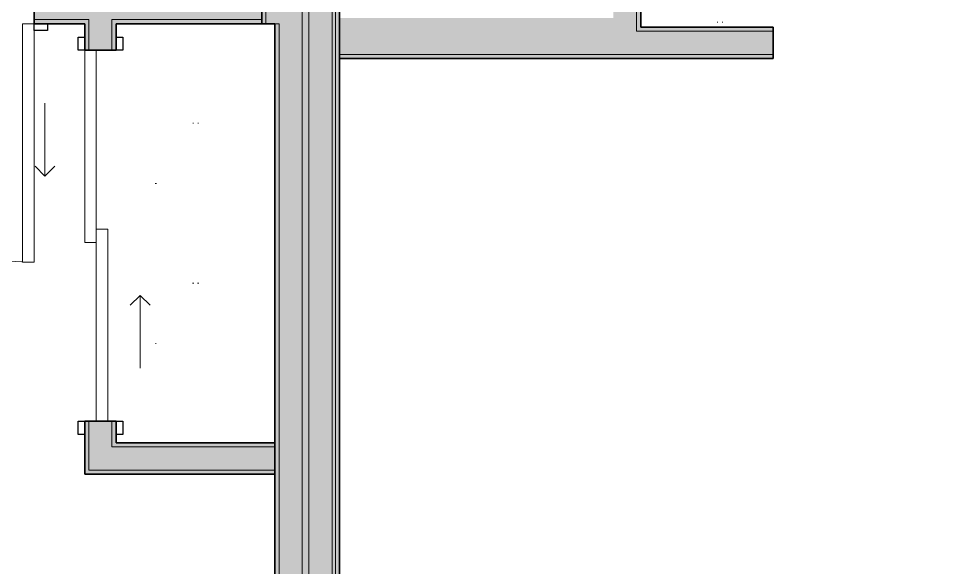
# Model space of a CAD drawing. Header units: inches. Extents: x 6 to 8416, y -388 to 6104.
# Drawn here: x 5889.5 to 6031.4, y 49.9 to 132.7 of the extents above; entities that cross this region are included whole.
import ezdxf

# ---------------------------------------------------------------- set-up
doc = ezdxf.new("R2010")
doc.units = ezdxf.units.IN
doc.header["$MEASUREMENT"] = 0
doc.linetypes.add('Dot 1_16_', pattern=[24, 0, -24])
for name, color, linetype, lineweight in [('A-DOOR', 31, 'Continuous', 18), ('A-DOOR-FRAM', 31, 'Continuous', 25), ('A-ROOM', 32, 'Continuous', 13), ('A-WALL', 113, 'Continuous', 25), ('A-WALL-PATT', 111, 'Continuous', 35), ('I-WALL', 2, 'Continuous', 25), ('Q-CASE', 31, 'Continuous', 18)]:
    doc.layers.add(name, color=color, linetype=linetype, lineweight=lineweight)

# ---------------------------------------------------------------- blocks, each defined once
blk = doc.blocks.new('Unit-Double-Sliding-Flush-ICC ADA-AM - 56_ x 84_-FG-NR __U-S2 _ SLIDING CLOSET_-5466164-LEVEL 3 - PLAN Copy 1 Copy 1')
at = {"layer": 'A-DOOR', "lineweight": 9}
for p, q in [((10.5, 2.5), (9, 1)), ((9, 1), (10.5, -0.5)), ((20, 1), (9, 1)), ((-1, -3.875), (-1, -5.625)), ((-1, -3.875), (28, -3.875)), ((28, -3.875), (28, -5.625)), ((-28, -7.375), (-28, -5.625)), ((-28, -5.625), (-1, -5.625)), ((-1, -5.625), (1, -5.625)), ((1, -5.625), (-1, -5.625)), ((1, -7.375), (1, -5.625)), ((28, -5.625), (1, -5.625)), ((1, -7.375), (-28, -7.375)), ((-9, -13.375), (-10.5, -11.875)), ((-20, -13.375), (-9, -13.375)), ((-10.5, -14.875), (-9, -13.375))]:
    blk.add_line(p, q, dxfattribs=at)
at = {"layer": 'A-DOOR'}
for p, q in [((-1, -3.875), (28, -3.875)), ((-1, -5.625), (-1, -3.875)), ((28, -3.875), (28, -5.625)), ((-28, -5.625), (1, -5.625)), ((-28, -7.375), (-28, -5.625)), ((28, -5.625), (-1, -5.625)), ((1, -5.625), (1, -7.375)), ((1, -7.375), (-28, -7.375))]:
    blk.add_line(p, q, dxfattribs=at)
at = {"layer": 'A-DOOR-FRAM'}
for p, q in [((-30, -1.625), (-28, -1.625)), ((-30, -2.625), (-30, -1.625)), ((-28, -2.625), (-30, -2.625)), ((-28, -1.625), (-28, -2.625)), ((28, -1.625), (30, -1.625)), ((28, -2.625), (28, -1.625)), ((30, -2.625), (28, -2.625)), ((30, -1.625), (30, -2.625)), ((-30, -7.375), (-28, -7.375)), ((-30, -8.375), (-30, -7.375)), ((-28, -8.375), (-30, -8.375)), ((-28, -7.375), (-28, -8.375)), ((28, -7.375), (30, -7.375)), ((28, -8.375), (28, -7.375)), ((30, -8.375), (28, -8.375)), ((30, -7.375), (30, -8.375))]:
    blk.add_line(p, q, dxfattribs=at)
at = {"layer": 'A-DOOR-FRAM', "lineweight": 18}
for p, q in [((-30, -2.625), (-30, -1.625)), ((-30, -1.625), (-28, -1.625)), ((-28, -2.625), (-30, -2.625)), ((-28, -2.625), (-28, -1.625)), ((28, -2.625), (28, -1.625)), ((28, -1.625), (30, -1.625)), ((30, -2.625), (28, -2.625)), ((30, -2.625), (30, -1.625)), ((-30, -8.375), (-30, -7.375)), ((-30, -7.375), (-28, -7.375)), ((-28, -8.375), (-30, -8.375)), ((-28, -8.375), (-28, -7.375)), ((28, -8.375), (28, -7.375)), ((28, -7.375), (30, -7.375)), ((30, -8.375), (28, -8.375)), ((30, -8.375), (30, -7.375))]:
    blk.add_line(p, q, dxfattribs=at)
blk = doc.blocks.new('CW Closet Shelf-AM - CW Closet Shelf-AM-8361946-LEVEL 3 - PLAN Copy 1 Copy 1')
at = {"layer": 'Q-CASE', "linetype": 'Dot 1_16_', "lineweight": 9}
for p, q in [((32.36, 42), (-30.89, 42)), ((-30.89, 42), (-30.89, 24)), ((32.36, 24), (32.36, 42)), ((-30.89, 36.37), (32.36, 36.37)), ((-30.89, 35.62), (32.36, 35.62)), ((-30.89, 24), (32.36, 24))]:
    blk.add_line(p, q, dxfattribs=at)
blk = doc.blocks.new('Unit-Single-Flush-ICC ADA-AM - 36_ x 84_-NR _U-BE _ BED_-6492530-LEVEL 3 - PLAN Copy 1 Copy 1')
at = {"layer": 'A-DOOR'}
for p, q in [((16.25, -2.38), (18, -2.38)), ((16.25, -2.38), (16.25, -38.38)), ((18, -2.38), (18, -38.38)), ((16.25, -38.38), (18, -38.38))]:
    blk.add_line(p, q, dxfattribs=at)
at = {"layer": 'A-DOOR', "lineweight": 9}
blk.add_arc((18, -2.38), 36, 180, 270, dxfattribs=at)
at = {"layer": 'A-DOOR-FRAM'}
for p, q in [((-20, 2.38), (-20, 3.38)), ((-20, 3.38), (-18, 3.38)), ((-18, 3.38), (-18, 2.38)), ((18, 2.38), (18, 3.38)), ((18, 3.38), (20, 3.38)), ((20, 3.38), (20, 2.38)), ((-18, 2.38), (-20, 2.38)), ((20, 2.38), (18, 2.38)), ((-20, -2.38), (-18, -2.38)), ((-20, -3.37), (-20, -2.38)), ((-18, -2.38), (-18, -3.37)), ((18, -2.38), (20, -2.38)), ((18, -3.37), (18, -2.38)), ((20, -2.38), (20, -3.37)), ((-18, -3.37), (-20, -3.37)), ((20, -3.37), (18, -3.37))]:
    blk.add_line(p, q, dxfattribs=at)
at = {"layer": 'A-DOOR-FRAM', "lineweight": 18}
for p, q in [((-20, 3.38), (-18, 3.38)), ((-20, 3.38), (-20, 2.38)), ((-18, 3.38), (-18, 2.38)), ((18, 3.38), (20, 3.38)), ((18, 3.38), (18, 2.38)), ((20, 3.38), (20, 2.38)), ((-18, 2.38), (-20, 2.38)), ((20, 2.38), (18, 2.38)), ((-20, -3.37), (-20, -2.38)), ((-20, -2.38), (-18, -2.38)), ((-18, -3.37), (-18, -2.38)), ((18, -3.37), (18, -2.38)), ((18, -2.38), (20, -2.38)), ((20, -3.37), (20, -2.38)), ((-18, -3.37), (-20, -3.37)), ((20, -3.37), (18, -3.37))]:
    blk.add_line(p, q, dxfattribs=at)
blk = doc.blocks.new('CW Closet Shelf-AM - CW Closet Shelf-AM-6060975-LEVEL 3 - PLAN Copy 1 Copy 1')
at = {"layer": 'Q-CASE', "linetype": 'Dot 1_16_', "lineweight": 9}
for p, q in [((25.24, 42), (-23.76, 42)), ((-23.76, 42), (-23.76, 24)), ((25.24, 24), (25.24, 42)), ((-23.76, 36.37), (25.24, 36.37)), ((-23.76, 35.62), (25.24, 35.62)), ((-23.76, 24), (25.24, 24))]:
    blk.add_line(p, q, dxfattribs=at)

msp = doc.modelspace()

# ---------------------------------------------------------------- hatches: boundary and pattern name
at = {"layer": 'A-WALL-PATT'}
for points in [[(5937.29033733, 131.93577679), (5937.29033733, 262.56077679), (5936.79033733, 262.56077679), (5936.79033733, 131.93577679)], [(5926.79033733, 131.93577679), (5926.79033733, 262.06077679), (5926.16533733, 262.06077679), (5926.16533733, 131.93577679)], [(5928.16533733, -23.18922321), (5928.79033733, -23.18922321), (5928.79033733, 131.93577679), (5928.16533733, 131.93577679), (5928.16533733, 16.20356081)], [(5937.29033733, -23.18922321), (5937.29033733, 131.93577679), (5936.79033733, 131.93577679), (5936.79033733, -23.18922321)]]:
    msp.add_hatch(color=10, dxfattribs=at).paths.add_polyline_path(points)
at = {"layer": 'A-WALL-PATT', "lineweight": 25}
h = msp.add_hatch(color=10, dxfattribs=at)
h.paths.add_polyline_path([(5937.91533733, 131.93577679), (5937.76089718, 229.43577679), (5937.29033733, 229.43577679), (5937.29033733, 131.93577679)])
h.paths.add_polyline_path([(5937.29033733, 261.43577679), (5937.91533733, 261.43577679), (5937.91533733, 262.06077679), (5937.29033733, 262.06077679)])
at = {"layer": 'A-WALL-PATT', "transparency": 33554560}
for points in [[(5982.79033733, 131.43577679), (5983.41533733, 131.43577679), (5983.41533733, 180.43577679), (5982.79033733, 180.43577679), (5982.79033733, 134.29406081)], [(5981.04033733, 126.68577679), (5981.04033733, 127.31077679), (5937.91533733, 127.31077679), (5937.91533733, 126.68577679), (5961.91553685, 126.68577679)], [(6003.41533733, 126.68577679), (6003.41533733, 127.31077679), (5981.04033733, 127.31077679), (5981.04033733, 126.68577679)], [(5928.16533733, 63.93577679), (5928.16533733, 64.56077679), (5899.41533733, 64.56077679), (5899.41533733, 63.93577679)]]:
    msp.add_hatch(color=10, dxfattribs=at).paths.add_polyline_path(points)
at = {"layer": 'A-WALL-PATT', "lineweight": 25, "transparency": 33554560}
h = msp.add_hatch(color=10, dxfattribs=at)
h.paths.add_polyline_path([(5926.16533733, 131.93577679), (5926.16533733, 132.56077679), (5903.54033733, 132.56077679), (5903.54033733, 131.93577679), (5904.16533733, 131.93577679)])
h.paths.add_polyline_path([(5900.04033733, 131.93577679), (5900.04033733, 132.56077679), (5891.79033733, 132.56077679), (5891.79033733, 131.93577679), (5899.41533733, 131.93577679)])
h.paths.add_polyline_path([(5855.79033733, 131.93577679), (5855.79033733, 132.56077679), (5827.29033733, 132.56077679), (5827.29033733, 131.93577679), (5827.91533733, 131.93577679)])
h.paths.add_polyline_path([(5821.16533733, 131.93577679), (5821.79033733, 131.93577679), (5821.79033733, 132.56077679), (5794.16533733, 132.56077679), (5794.16533733, 131.93577679)])
h.paths.add_polyline_path([(5758.16533733, 131.93577679), (5758.16533733, 132.56077679), (5751.04033733, 132.56077679), (5751.04033733, 131.93577679), (5751.66533733, 131.93577679)])
h.paths.add_polyline_path([(5747.54033733, 131.93577679), (5747.54033733, 132.56077679), (5722.29033733, 132.56077679), (5722.29033733, 131.93577679), (5746.91533733, 131.93577679)])
at = {"layer": 'A-WALL-PATT', "transparency": 33554560}
h = msp.add_hatch(color=10, dxfattribs=at)
h.paths.add_polyline_path([(5899.41533733, 64.56077679), (5900.04033733, 64.56077679), (5900.04033733, 71.93577679), (5899.41533733, 71.93577679), (5899.41533733, 68.68577679)])
h.paths.add_polyline_path([(5900.04033733, 127.93577679), (5900.04033733, 131.93577679), (5899.41533733, 131.93577679), (5899.41533733, 127.93577679)])
at = {"layer": 'A-WALL-PATT', "lineweight": 25, "transparency": 33554560}
h = msp.add_hatch(color=10, dxfattribs=at)
h.paths.add_polyline_path([(5903.54033733, 68.68577679), (5904.16533733, 68.68577679), (5904.16533733, 71.93577679), (5903.54033733, 71.93577679)])
h.paths.add_polyline_path([(5904.16533733, 127.93577679), (5904.16533733, 131.93577679), (5903.54033733, 131.93577679), (5903.54033733, 127.93577679)])
at = {"layer": 'A-WALL-PATT', "lineweight": 25}
msp.add_hatch(color=10, dxfattribs=at).paths.add_polyline_path([(5937.91533733, -23.18922321), (5937.91533733, 131.93577679), (5937.29033733, 131.93577679), (5937.29033733, -23.18922321)])
at = {"layer": 'A-WALL-PATT', "lineweight": 25, "transparency": 33554560}
for points in [[(6003.41533733, 130.81077679), (6003.41533733, 131.43577679), (5982.79033733, 131.43577679), (5982.79033733, 130.81077679)], [(5928.16533733, 68.06077679), (5928.16533733, 68.68577679), (5903.54033733, 68.68577679), (5903.54033733, 68.06077679)]]:
    msp.add_hatch(color=10, dxfattribs=at).paths.add_polyline_path(points)
at = {"layer": 'I-WALL'}
for points in [[(5926.79033733, 131.93577679), (5932.29033733, 131.93577679), (5932.29033733, 262.56077679), (5926.79033733, 262.56077679), (5926.79033733, 134.29406081)], [(5933.29033733, 131.93577679), (5933.29033733, 262.56077679), (5932.29033733, 262.56077679), (5932.29033733, 131.93577679)], [(5936.79033733, 131.93577679), (5936.79033733, 262.56077679), (5933.29033733, 262.56077679), (5933.29033733, 131.93577679)], [(5932.29033733, -23.18922321), (5932.29033733, 131.93577679), (5928.79033733, 131.93577679), (5928.79033733, -23.18922321)], [(5933.29033733, -23.18922321), (5933.29033733, 131.93577679), (5932.29033733, 131.93577679), (5932.29033733, -23.18922321)], [(5936.79033733, -23.18922321), (5936.79033733, 131.93577679), (5933.29033733, 131.93577679), (5933.29033733, -23.18922321)]]:
    msp.add_hatch(color=10, dxfattribs=at).paths.add_polyline_path(points)
at = {"layer": 'I-WALL', "transparency": 33554560}
for points in [[(5981.04033733, 130.81077679), (5982.79033733, 130.81077679), (5982.79033733, 181.06077679), (5979.29033733, 181.06077679), (5979.29033733, 130.81077679)], [(5961.91553685, 127.31077679), (5981.04033733, 127.31077679), (5981.04033733, 130.81077679), (5979.29033733, 130.81077679), (5979.29033733, 132.81077679), (5937.91533733, 132.81077679), (5937.91533733, 127.31077679)], [(6003.41533733, 127.31077679), (6003.41533733, 130.81077679), (5981.04033733, 130.81077679), (5981.04033733, 127.31077679)], [(5928.16533733, 64.56077679), (5928.16533733, 68.06077679), (5900.04033733, 68.06077679), (5900.04033733, 64.56077679)]]:
    msp.add_hatch(color=10, dxfattribs=at).paths.add_polyline_path(points)
h = msp.add_hatch(color=10, dxfattribs=at)
h.paths.add_polyline_path([(5926.16533733, 132.56077679), (5926.16533733, 136.06077679), (5891.79033733, 136.06077679), (5891.79033733, 132.56077679), (5903.54033733, 132.56077679)])
h.paths.add_polyline_path([(5855.79033733, 132.56077679), (5855.79033733, 136.06077679), (5794.16533733, 136.06077679), (5794.16533733, 132.56077679), (5827.29033733, 132.56077679)])
h.paths.add_polyline_path([(5758.16533733, 132.56077679), (5758.16533733, 136.06077679), (5718.79033733, 136.06077679), (5718.79033733, 132.56077679), (5751.04033733, 132.56077679)])
h = msp.add_hatch(color=10, dxfattribs=at)
h.paths.add_polyline_path([(5903.54033733, 68.06077679), (5903.54033733, 71.93577679), (5900.04033733, 71.93577679), (5900.04033733, 68.06077679)])
h.paths.add_polyline_path([(5903.54033733, 127.93577679), (5903.54033733, 132.56077679), (5900.04033733, 132.56077679), (5900.04033733, 127.93577679)])

# ---------------------------------------------------------------- linework, layer by layer
at = {"layer": 'A-ROOM', "lineweight": 9, "flags": 128}
msp.add_lwpolyline([(5391.41533733, -23.18922321), (5928.16533733, -23.18922321), (5928.16533733, 131.93577679), (5926.16533733, 131.93577679), (5926.16533733, 188.68577679), (5900.16533733, 188.68577679), (5900.16533733, 134.31077679), (5895.41533733, 134.31077679), (5895.41533733, 188.68577679), (5821.79033733, 188.68577679), (5821.79033733, 193.43577679), (5897.79033733, 193.43577679), (5926.16533733, 193.43577679), (5926.16533733, 261.43577679), (5547.16533733, 261.43577679), (5547.16533733, 233.18577679), (5547.16533733, 230.18577679), (5547.16533733, 230.12297079), (5547.16533733, 188.68577679), (5498.72814332, 188.68577679), (5491.85253134, 188.68577679), (5424.16533733, 188.68577679)], dxfattribs=at)
msp.add_lwpolyline([(5937.91533733, 131.93577679), (5937.91533733, -23.18922321), (6413.66533733, -23.18922321), (6413.66533733, 131.93577679), (6413.66533733, 188.62297079), (6413.66533733, 193.49858278), (6413.66533733, 244.68577679), (6348.91533733, 244.68577679), (6348.91533733, 261.93577679), (6003.41533733, 261.93577679), (6003.41533733, 227.43577679), (5996.66533733, 227.43577679), (5996.66533733, 261.93577679), (5937.91533733, 261.93577679), (5937.91533733, 193.49858278), (5937.91533733, 188.62297079)], close=True, dxfattribs=at)
at = {"layer": 'A-WALL', "lineweight": 9}
for p, q in [((5926.79033733, 262.56077679), (5926.79033733, 131.93577679)), ((5932.29033733, 262.56077679), (5932.29033733, -23.18922321)), ((5933.29033733, 262.56077679), (5933.29033733, -23.18922321)), ((5936.79033733, 262.56077679), (5936.79033733, -23.18922321)), ((5937.29033733, 262.56077679), (5937.29033733, -23.18922321)), ((5982.79033733, 130.81077679), (5982.79033733, 181.06077679)), ((5900.04033733, 132.56077679), (5891.79033733, 132.56077679)), ((5900.04033733, 132.56077679), (5900.04033733, 127.93577679)), ((5926.16533733, 132.56077679), (5903.54033733, 132.56077679)), ((5903.54033733, 132.56077679), (5903.54033733, 127.93577679)), ((5928.79033733, 131.93577679), (5928.16533733, 131.93577679)), ((5928.79033733, 131.93577679), (5928.79033733, -23.18922321)), ((5982.79033733, 130.81077679), (6003.41533733, 130.81077679)), ((5937.91533733, 127.31077679), (6003.41533733, 127.31077679)), ((5900.04033733, 64.56077679), (5900.04033733, 71.93577679)), ((5903.54033733, 71.93577679), (5903.54033733, 68.06077679)), ((5903.54033733, 68.06077679), (5928.16533733, 68.06077679)), ((5900.04033733, 64.56077679), (5928.16533733, 64.56077679))]:
    msp.add_line(p, q, dxfattribs=at)
at = {"layer": 'I-WALL', "lineweight": 35}
for p, q in [((5926.16533733, 131.93577679), (5926.16533733, 261.43577679)), ((5937.91533733, -23.18922321), (5937.91533733, 261.43577679)), ((5983.41533733, 131.43577679), (5983.41533733, 180.43577679)), ((5891.79033733, 136.68577679), (5891.79033733, 131.93577679)), ((5891.79033733, 131.93577679), (5899.41533733, 131.93577679)), ((5899.41533733, 131.93577679), (5899.41533733, 127.93577679)), ((5904.16533733, 131.93577679), (5928.16533733, 131.93577679)), ((5904.16533733, 127.93577679), (5904.16533733, 131.93577679)), ((5928.16533733, 131.93577679), (5928.16533733, -23.18922321)), ((6003.41533733, 131.43577679), (5983.41533733, 131.43577679)), ((6003.41533733, 126.68577679), (6003.41533733, 131.43577679)), ((5899.41533733, 127.93577679), (5904.16533733, 127.93577679)), ((5937.91533733, 126.68577679), (6003.41533733, 126.68577679)), ((5899.41533733, 71.93577679), (5899.41533733, 63.93577679)), ((5904.16533733, 71.93577679), (5899.41533733, 71.93577679)), ((5904.16533733, 68.68577679), (5904.16533733, 71.93577679)), ((5928.16533733, 68.68577679), (5904.16533733, 68.68577679)), ((5899.41533733, 63.93577679), (5928.16533733, 63.93577679))]:
    msp.add_line(p, q, dxfattribs=at)

# ---------------------------------------------------------------- block references
at = {"layer": 'A-DOOR'}
msp.add_blockref('Unit-Single-Flush-ICC ADA-AM - 36_ x 84_-NR _U-BE _ BED_-6492530-LEVEL 3 - PLAN Copy 1 Copy 1', (5873.79033733, 134.31077679), dxfattribs=at)
at = {"layer": 'A-DOOR', "rotation": 269.9999999999907}
msp.add_blockref('Unit-Double-Sliding-Flush-ICC ADA-AM - 56_ x 84_-FG-NR __U-S2 _ SLIDING CLOSET_-5466164-LEVEL 3 - PLAN Copy 1 Copy 1', (5906.79033733, 99.93577679), dxfattribs=at)
at = {"layer": 'Q-CASE'}
for name, p, rotation in [('CW Closet Shelf-AM - CW Closet Shelf-AM-6060975-LEVEL 3 - PLAN Copy 1 Copy 1', (5959.41533733, 156.67348171), 269.9999999999987), ('CW Closet Shelf-AM - CW Closet Shelf-AM-8361946-LEVEL 3 - PLAN Copy 1 Copy 1', (5952.16533733, 99.57307187), 89.99999999999335)]:
    msp.add_blockref(name, p, dxfattribs=dict(at, rotation=rotation))

doc.saveas('drawing.dxf')
